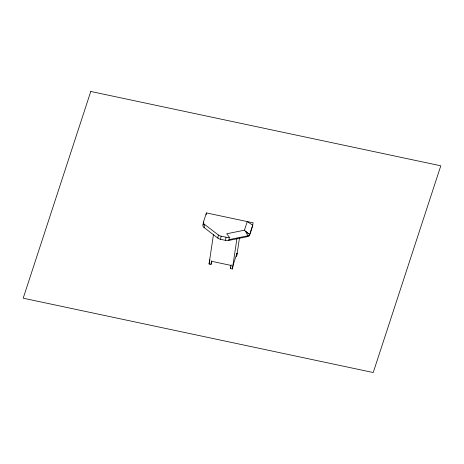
<?xml version="1.0" encoding="UTF-8"?>
<svg xmlns="http://www.w3.org/2000/svg" width="464" height="464" viewBox="0 0 464 464"><rect width="100%" height="100%" fill="white"/><g stroke="black" fill="none" stroke-linecap="round" stroke-linejoin="round"><path stroke-width="0.7" d="M203.006 225.081L203.476 221.925L206.422 212.912L253.089 222.819L252.619 225.974L249.51 235.422A4.646 2.79 8.5 0 1 247.851 236.576L228.856 240.422A5.336 3.202 8.5 0 1 225.533 240.369L220.615 239.325A5.017 3.01 8.5 0 1 217.871 238.125L204.102 227.575A4.594 2.761 8.5 0 1 203.006 225.081L203.423 223.793M204.102 227.575L204.578 224.419A4.594 2.761 8.5 0 1 203.476 221.925M206.138 214.803L206.422 212.912M211.752 260.756L211.004 264.428L209.055 264.016L213.452 234.616M209.902 259.712L209.055 264.016M211.004 264.428L211.474 261.273L230.921 265.402L230.446 268.557L232.394 268.969L233.241 264.666L236.994 253.182L236.524 256.337L236.895 255.188L239.47 237.98M217.871 238.125L218.341 234.97L204.578 224.419M220.615 239.325L221.09 236.17A5.017 3.01 8.5 0 1 218.341 234.97M225.533 240.369L226.003 237.214A5.336 3.202 8.5 0 0 229.326 237.266L228.856 240.422M231.014 266.145L231.2 264.886M232.394 268.969L237 238.136M247.706 236.623L247.828 235.834L245.578 231.408L249.684 234.535L249.562 235.323M230.446 268.557L230.823 267.409M229.326 237.266L226.728 233.769L244.447 230.196L247.26 221.583L252.735 225.185L249.632 234.633A4.646 2.79 8.5 0 1 247.973 235.787L228.972 239.633M221.09 236.17L226.003 237.214M248.223 233.514L244.447 230.196M90.776 91.466L23.2 298.195L373.224 372.534L440.8 165.805L90.776 91.466"/></g></svg>
